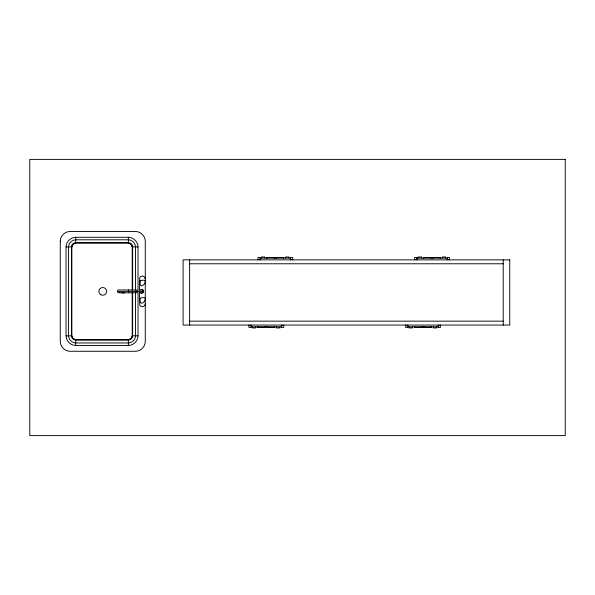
<?xml version="1.0" encoding="UTF-8"?>
<svg xmlns="http://www.w3.org/2000/svg" width="595" height="595" viewBox="0 0 595 595"><rect width="100%" height="100%" fill="white"/><g stroke="black" fill="none" stroke-linecap="round" stroke-linejoin="round"><path stroke-width="0.89" d="M138.025 292.301L138.025 335.818C137.921 341.002 133.555 345.375 128.364 345.479L75.714 345.479C70.53 345.375 66.157 341.002 66.052 335.818L66.052 246.94C66.157 241.756 70.53 237.383 75.714 237.279L128.364 237.279C133.555 237.383 137.921 241.756 138.025 246.94L138.025 290.457M132.231 292.301L132.231 335.818L131.101 338.548L128.364 339.678L75.714 339.678L72.984 338.548L71.854 335.818L71.854 246.94L72.984 244.21L75.714 243.08L128.364 243.08L131.101 244.21L132.231 246.94L132.231 290.457M132.625 292.301L132.625 335.818L132.053 337.945L130.491 339.507L128.364 340.072L75.714 340.072L73.587 339.507L72.032 337.945L71.46 335.818L71.46 246.94L72.032 244.813L73.587 243.251L75.714 242.686L128.364 242.686L130.491 243.251L132.053 244.813L132.625 246.94L132.625 290.457M135.511 292.301L135.511 335.818C135.437 339.656 132.202 342.884 128.364 342.958L75.714 342.958C71.876 342.884 68.648 339.656 68.574 335.818L68.574 246.94C68.648 243.102 71.876 239.874 75.714 239.8L128.364 239.8C132.202 239.874 135.437 243.102 135.511 246.94L135.511 290.457M139.475 292.279L139.758 305.198L140.569 306.202L143.016 306.76L144.987 305.198L145.269 303.941M139.475 290.479L139.758 277.56L140.569 276.556L143.016 275.998L144.987 277.56L145.269 278.817M119.818 289.958L137.058 289.966L137.058 292.792L119.818 292.8M121.655 292.792L124.377 292.785L122.957 292.785M66.052 246.94L71.854 246.94L72.367 245.006L73.787 243.593L75.714 243.08L75.714 237.279M138.025 246.94L132.231 246.94L131.711 245.006L130.298 243.593L128.364 243.08L128.364 237.279M260.119 258.081L290.546 258.081M416.812 258.081L447.239 258.081M257.94 259.539L260.119 259.539M290.546 259.539L292.718 259.539M414.641 259.539L416.812 259.539M447.239 259.539L449.411 259.539M189.634 263.778L503.214 263.778M117.498 291.379L143.097 291.379M189.634 321.151L503.214 321.151M248.933 325.383L251.105 325.383M281.532 325.383L283.703 325.383M405.626 325.383L407.798 325.383M438.225 325.383L440.404 325.383M251.105 326.848L281.532 326.848M407.798 326.848L438.225 326.848M66.052 335.818L71.854 335.818L72.367 337.752L73.787 339.165L75.714 339.678L75.714 345.479M138.025 335.818L132.231 335.818L131.711 337.752L130.298 339.165L128.364 339.678L128.364 345.479M503.214 259.866L503.214 325.063M449.411 259.866L449.411 257.471L447.239 257.471L447.239 259.866M445.7 258.081L445.7 256.995L442.249 256.995L442.249 258.081M440.568 258.081L440.568 257.642L432.543 257.642L432.543 258.081M440.404 325.063L440.404 327.451L438.225 327.451L438.225 325.063M440.107 257.642L440.107 258.081M436.693 326.848L436.693 327.934L433.242 327.934L433.242 326.848M433.004 257.642L433.004 258.081M431.561 326.848L431.561 327.28L423.528 327.28L423.528 326.848M431.308 258.081L431.308 257.642L423.276 257.642L423.276 258.081M431.092 326.848L431.092 327.28M430.839 257.642L430.839 258.081M423.997 326.848L423.997 327.28M423.744 257.642L423.744 258.081M422.294 326.848L422.294 327.28L414.269 327.28L414.269 326.848M421.833 326.848L421.833 327.28M421.55 258.081L421.55 256.995L418.099 256.995L418.099 258.081M416.812 259.866L416.812 257.471L414.641 257.471L414.641 259.866M414.73 326.848L414.73 327.28M412.543 326.848L412.543 327.934L409.092 327.934L409.092 326.848M407.798 325.063L407.798 327.451L405.626 327.451L405.626 325.063M292.718 259.866L292.718 257.471L290.546 257.471L290.546 259.866M289.006 258.081L289.006 256.995L285.555 256.995L285.555 258.081M283.875 258.081L283.875 257.642L275.842 257.642L275.842 258.081M283.703 325.063L283.703 327.451L281.532 327.451L281.532 325.063M283.406 257.642L283.406 258.081M280 326.848L280 327.934L276.549 327.934L276.549 326.848M276.311 257.642L276.311 258.081M274.868 326.848L274.868 327.28L266.835 327.28L266.835 326.848M274.607 258.081L274.607 257.642L266.582 257.642L266.582 258.081M274.399 326.848L274.399 327.28M274.146 257.642L274.146 258.081M267.304 326.848L267.304 327.28M267.043 257.642L267.043 258.081M265.601 326.848L265.601 327.28L257.568 327.28L257.568 326.848M265.132 326.848L265.132 327.28M264.857 258.081L264.857 256.995L261.406 256.995L261.406 258.081M260.119 259.866L260.119 257.471L257.94 257.471L257.94 259.866M258.037 326.848L258.037 327.28M255.843 326.848L255.843 327.934L252.399 327.934L252.399 326.848M251.105 325.063L251.105 327.451L248.933 327.451L248.933 325.063M189.634 259.866L189.634 325.063M128.609 289.966L128.609 292.792M141.022 290.07A1.45 1.45 0 0 1 142.904 290.658A1.45 1.45 0 0 1 142.465 292.576A1.45 1.45 0 0 1 140.517 292.279M119.848 292.509A1.45 1.45 0 0 1 117.535 291.699A1.45 1.45 0 0 1 119.268 289.966M140.137 290.174A1.934 1.934 0 0 1 142.964 289.966A1.934 1.934 0 0 1 142.964 292.792A1.934 1.934 0 0 1 140.137 292.584M60.259 241.146L60.259 341.612C60.363 346.803 64.729 351.169 69.92 351.273L135.608 351.273C140.799 351.169 145.165 346.803 145.269 341.612L145.269 241.146C145.165 235.955 140.799 231.589 135.608 231.485L69.92 231.485C64.729 231.589 60.363 235.955 60.259 241.146M140.108 280.877C138.747 293.893 152.491 276.653 140.108 280.877M140.108 298.266C138.747 311.282 152.491 294.042 140.108 298.266M565.25 159.386L29.75 159.386L29.75 435.614L565.25 435.614L565.25 159.386M509.744 259.866L183.096 259.866L183.096 325.063L509.744 325.063L509.744 259.866M100.83 294.726A3.868 3.868 0 0 0 106.631 291.379A3.868 3.868 0 0 0 100.83 288.032A3.868 3.868 0 0 0 100.83 294.726"/></g></svg>
